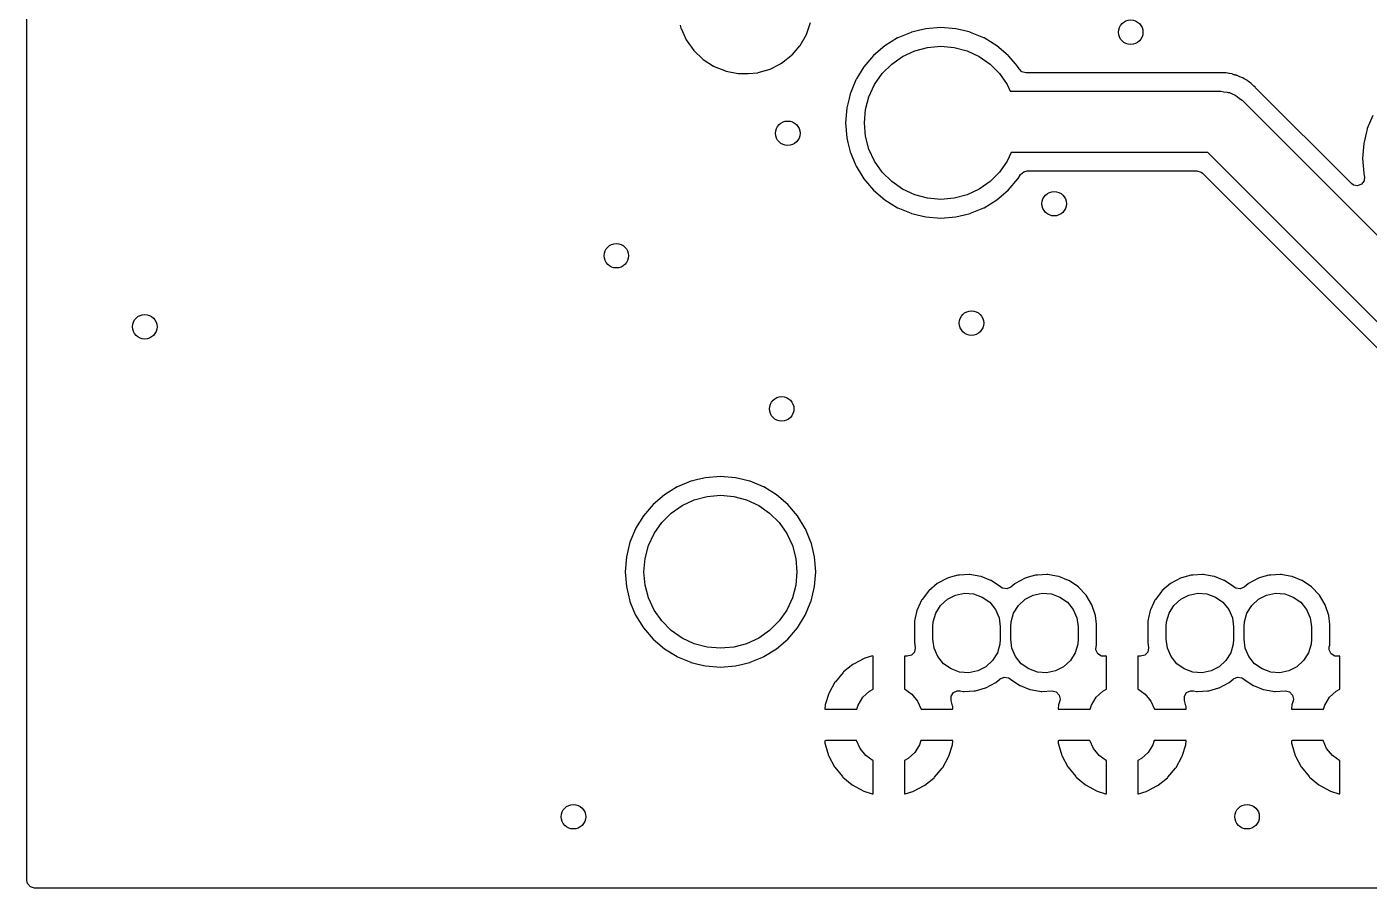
# Model space of a CAD drawing. Extents: x 3.82 to 6.18, y -5.18 to -3.22.
# Drawn here: x 3.822 to 4.685, y -5.178 to -4.625 of the extents above; entities that cross this region are included whole.
import ezdxf

# ---------------------------------------------------------------- set-up
doc = ezdxf.new("R2010")
doc.units = 0
doc.header["$MEASUREMENT"] = 0
doc.layers.add('BLACK', color=7, linetype='CONTINUOUS')

msp = doc.modelspace()

# ---------------------------------------------------------------- linework, layer by layer
at = {"layer": 'BLACK', "linetype": 'CONTINUOUS'}
for p, q in [((3.82181, -5.17323), (3.82181, -3.22677)), ((4.24184, -4.62343), (4.24231, -4.62539)), ((4.24231, -4.62539), (4.24241, -4.62561)), ((4.32304, -4.62934), (4.32455, -4.62499)), ((4.32455, -4.62499), (4.32567, -4.62175)), ((4.40945, -4.62499), (4.39987, -4.62574)), ((4.41903, -4.62574), (4.40945, -4.62499)), ((4.24241, -4.62561), (4.24241, -4.62561)), ((4.24241, -4.62561), (4.24411, -4.62934)), ((4.24411, -4.62934), (4.24573, -4.63292)), ((4.24573, -4.63292), (4.25052, -4.63966)), ((4.3189, -4.63649), (4.32304, -4.62934)), ((4.38165, -4.63166), (4.37346, -4.63668)), ((4.38183, -4.63159), (4.38165, -4.63166)), ((4.39035, -4.62806), (4.38183, -4.63159)), ((4.38183, -4.63159), (4.38183, -4.63159)), ((4.39053, -4.62799), (4.39035, -4.62806)), ((4.39035, -4.62806), (4.39035, -4.62806)), ((4.39072, -4.62794), (4.39053, -4.62799)), ((4.39499, -4.62691), (4.39072, -4.62794)), ((4.39072, -4.62794), (4.39072, -4.62794)), ((4.39987, -4.62574), (4.39499, -4.62691)), ((4.42391, -4.62691), (4.41903, -4.62574)), ((4.42818, -4.62794), (4.42391, -4.62691)), ((4.42837, -4.62799), (4.42818, -4.62794)), ((4.42818, -4.62794), (4.42818, -4.62794)), ((4.42855, -4.62806), (4.42837, -4.62799)), ((4.43707, -4.63159), (4.42855, -4.62806)), ((4.42855, -4.62806), (4.42855, -4.62806)), ((4.43725, -4.63166), (4.43707, -4.63159)), ((4.43707, -4.63159), (4.43707, -4.63159)), ((4.44544, -4.63668), (4.43725, -4.63166)), ((4.25052, -4.63966), (4.25649, -4.64538)), ((4.31329, -4.64288), (4.31348, -4.64274)), ((4.31348, -4.64274), (4.31394, -4.64221)), ((4.31394, -4.64221), (4.31874, -4.63667)), ((4.31874, -4.63667), (4.3189, -4.63649)), ((4.31874, -4.63667), (4.31874, -4.63667)), ((4.37346, -4.63668), (4.36615, -4.64292)), ((4.38484, -4.6436), (4.39262, -4.63998)), ((4.39262, -4.63998), (4.4009, -4.63776)), ((4.4009, -4.63776), (4.40945, -4.63701)), ((4.40945, -4.63701), (4.41799, -4.63776)), ((4.41799, -4.63776), (4.42628, -4.63998)), ((4.42628, -4.63998), (4.43406, -4.6436)), ((4.45275, -4.64292), (4.44544, -4.63668)), ((4.25649, -4.64538), (4.25669, -4.6455)), ((4.25669, -4.6455), (4.26324, -4.64973)), ((4.26324, -4.64973), (4.26324, -4.64973)), ((4.26324, -4.64973), (4.26343, -4.64986)), ((4.26343, -4.64986), (4.26365, -4.64995)), ((4.26365, -4.64995), (4.27088, -4.65286)), ((4.29963, -4.65163), (4.30628, -4.64821)), ((4.30628, -4.64821), (4.30677, -4.64795)), ((4.30677, -4.64795), (4.30698, -4.64785)), ((4.30677, -4.64795), (4.30677, -4.64795)), ((4.30698, -4.64785), (4.30996, -4.6455)), ((4.30996, -4.6455), (4.31329, -4.64289)), ((4.31329, -4.64289), (4.31329, -4.64288)), ((4.35991, -4.65023), (4.35655, -4.65572)), ((4.36615, -4.64292), (4.35991, -4.65023)), ((4.37175, -4.65459), (4.37782, -4.64852)), ((4.37782, -4.64852), (4.38484, -4.6436)), ((4.43406, -4.6436), (4.44108, -4.64852)), ((4.44108, -4.64852), (4.44715, -4.65459)), ((4.45287, -4.64307), (4.45275, -4.64292)), ((4.45756, -4.64856), (4.45287, -4.64307)), ((4.45899, -4.65023), (4.45756, -4.64856)), ((4.45978, -4.65152), (4.45899, -4.65023)), ((4.27088, -4.65286), (4.27088, -4.65286)), ((4.27088, -4.65286), (4.2711, -4.65295)), ((4.2711, -4.65295), (4.27133, -4.653)), ((4.27133, -4.653), (4.27133, -4.653)), ((4.27133, -4.653), (4.27904, -4.6545)), ((4.27904, -4.6545), (4.27904, -4.6545)), ((4.27904, -4.6545), (4.27922, -4.65454)), ((4.27922, -4.65454), (4.27943, -4.65455)), ((4.27943, -4.65455), (4.28553, -4.65455)), ((4.28553, -4.65455), (4.29169, -4.65396)), ((4.29169, -4.65396), (4.29192, -4.65389)), ((4.29192, -4.65389), (4.29575, -4.65277)), ((4.29192, -4.65389), (4.29192, -4.65389)), ((4.29575, -4.65277), (4.29963, -4.65163)), ((4.35482, -4.6586), (4.35129, -4.66712)), ((4.35489, -4.65842), (4.35482, -4.6586)), ((4.35482, -4.6586), (4.35482, -4.6586)), ((4.35519, -4.65793), (4.35489, -4.65842)), ((4.35655, -4.65572), (4.35519, -4.65793)), ((4.36683, -4.66161), (4.37175, -4.65459)), ((4.44715, -4.65459), (4.45207, -4.66161)), ((4.45992, -4.65175), (4.45978, -4.65152)), ((4.46146, -4.65333), (4.45992, -4.65175)), ((4.46415, -4.65411), (4.46146, -4.65333)), ((4.58564, -4.65411), (4.46415, -4.65411)), ((4.5857, -4.65411), (4.58564, -4.65411)), ((4.58575, -4.6541), (4.5857, -4.65411)), ((4.58589, -4.6541), (4.58575, -4.6541)), ((4.58972, -4.65411), (4.58589, -4.6541)), ((4.58589, -4.6541), (4.58589, -4.6541)), ((4.58973, -4.65411), (4.58972, -4.65411)), ((4.59117, -4.65411), (4.58973, -4.65411)), ((4.5912, -4.65412), (4.59117, -4.65411)), ((4.59124, -4.65412), (4.5912, -4.65412)), ((4.59254, -4.65412), (4.59124, -4.65412)), ((4.59282, -4.65412), (4.59254, -4.65412)), ((4.59254, -4.65412), (4.59254, -4.65412)), ((4.59446, -4.6545), (4.59282, -4.65412)), ((4.59496, -4.65459), (4.59446, -4.6545)), ((4.59663, -4.6548), (4.59496, -4.65459)), ((4.59689, -4.6549), (4.59663, -4.6548)), ((4.59786, -4.65525), (4.59689, -4.6549)), ((4.59689, -4.6549), (4.59689, -4.6549)), ((4.59844, -4.65542), (4.59786, -4.65525)), ((4.59869, -4.65548), (4.59844, -4.65542)), ((4.59944, -4.65565), (4.59869, -4.65548)), ((4.59971, -4.65572), (4.59944, -4.65565)), ((4.59944, -4.65565), (4.59944, -4.65565)), ((4.59996, -4.65584), (4.59971, -4.65572)), ((4.60123, -4.65645), (4.59996, -4.65584)), ((4.59996, -4.65584), (4.59996, -4.65584)), ((4.60169, -4.65665), (4.60123, -4.65645)), ((4.60327, -4.65722), (4.60169, -4.65665)), ((4.60351, -4.65737), (4.60327, -4.65722)), ((4.60437, -4.65793), (4.60351, -4.65737)), ((4.6049, -4.65823), (4.60437, -4.65793)), ((4.60607, -4.65879), (4.6049, -4.65823)), ((4.60629, -4.65897), (4.60607, -4.65879)), ((4.60739, -4.65985), (4.60629, -4.65897)), ((4.6078, -4.66014), (4.60739, -4.65985)), ((4.35117, -4.66749), (4.35041, -4.67064)), ((4.35121, -4.6673), (4.35117, -4.66749)), ((4.35117, -4.66749), (4.35117, -4.66749)), ((4.35129, -4.66712), (4.35121, -4.6673)), ((4.35129, -4.66712), (4.35129, -4.66712)), ((4.3632, -4.66939), (4.36683, -4.66161)), ((4.45207, -4.66161), (4.45409, -4.66594)), ((4.45409, -4.66594), (4.58917, -4.66594)), ((4.58917, -4.66594), (4.58941, -4.66595)), ((4.58941, -4.66595), (4.5914, -4.66626)), ((4.5914, -4.66626), (4.5934, -4.6664)), ((4.5934, -4.6664), (4.59414, -4.66668)), ((4.59414, -4.66668), (4.59493, -4.66681)), ((4.59493, -4.66681), (4.59675, -4.66766)), ((4.59675, -4.66766), (4.59863, -4.66836)), ((4.59863, -4.66836), (4.59926, -4.66884)), ((4.60898, -4.6609), (4.6078, -4.66014)), ((4.60899, -4.6609), (4.60898, -4.6609)), ((4.60922, -4.66105), (4.60899, -4.6609)), ((4.61066, -4.66253), (4.60922, -4.66105)), ((4.61168, -4.66356), (4.61066, -4.66253)), ((4.61171, -4.6636), (4.61168, -4.66356)), ((4.6734, -4.72529), (4.61171, -4.6636)), ((4.34897, -4.67664), (4.34822, -4.68622)), ((4.35041, -4.67064), (4.34897, -4.67664)), ((4.36098, -4.67767), (4.3632, -4.66939)), ((4.59926, -4.66884), (4.59998, -4.66918)), ((4.59998, -4.66918), (4.60149, -4.67051)), ((4.60149, -4.67051), (4.60309, -4.67171)), ((4.60309, -4.67171), (4.7861, -4.85472)), ((4.36024, -4.68622), (4.36098, -4.67767)), ((4.6871, -4.68144), (4.68357, -4.68995)), ((4.34822, -4.68622), (4.34897, -4.6958)), ((4.36098, -4.69477), (4.36024, -4.68622)), ((4.68306, -4.69195), (4.68125, -4.69948)), ((4.68345, -4.69032), (4.68306, -4.69195)), ((4.6835, -4.69013), (4.68345, -4.69032)), ((4.68345, -4.69032), (4.68345, -4.69032)), ((4.68357, -4.68995), (4.6835, -4.69013)), ((4.68357, -4.68995), (4.68357, -4.68995)), ((4.34897, -4.6958), (4.34971, -4.69889)), ((4.34971, -4.69889), (4.35113, -4.70479)), ((4.3632, -4.70305), (4.36098, -4.69477)), ((4.36683, -4.71083), (4.3632, -4.70305)), ((4.68125, -4.69948), (4.6805, -4.70906)), ((4.35113, -4.70479), (4.35121, -4.70514)), ((4.35121, -4.70514), (4.35129, -4.70532)), ((4.35129, -4.70532), (4.35129, -4.70532)), ((4.35129, -4.70532), (4.35459, -4.7133)), ((4.37175, -4.71785), (4.36683, -4.71083)), ((4.45207, -4.71083), (4.44715, -4.71785)), ((4.45464, -4.70531), (4.45207, -4.71083)), ((4.58102, -4.70531), (4.45464, -4.70531)), ((4.76403, -4.88832), (4.58102, -4.70531)), ((4.6805, -4.70906), (4.68125, -4.71863)), ((4.35459, -4.7133), (4.35489, -4.71402)), ((4.35489, -4.71402), (4.35991, -4.72221)), ((4.37782, -4.72392), (4.37175, -4.71785)), ((4.44715, -4.71785), (4.44108, -4.72392)), ((4.45909, -4.72205), (4.46064, -4.71951)), ((4.46064, -4.71951), (4.46271, -4.71764)), ((4.46271, -4.71764), (4.46487, -4.71715)), ((4.46487, -4.71715), (4.57406, -4.71715)), ((4.57406, -4.71715), (4.57675, -4.71793)), ((4.57675, -4.71793), (4.57757, -4.7186)), ((4.57757, -4.7186), (4.7554, -4.89643)), ((4.68125, -4.71863), (4.68163, -4.72021)), ((4.68163, -4.72021), (4.68173, -4.72062)), ((4.35991, -4.72221), (4.36615, -4.72952)), ((4.38484, -4.72884), (4.37782, -4.72392)), ((4.39262, -4.73247), (4.38484, -4.72884)), ((4.43406, -4.72884), (4.42628, -4.73247)), ((4.44108, -4.72392), (4.43406, -4.72884)), ((4.45275, -4.72952), (4.45899, -4.72221)), ((4.45899, -4.72221), (4.45909, -4.72205)), ((4.45909, -4.72205), (4.45909, -4.72205)), ((4.67462, -4.72618), (4.6734, -4.72529)), ((4.67737, -4.72672), (4.67462, -4.72618)), ((4.67996, -4.72569), (4.67737, -4.72672)), ((4.68159, -4.72341), (4.67996, -4.72569)), ((4.68173, -4.72062), (4.68159, -4.72341)), ((4.36615, -4.72952), (4.37346, -4.73576)), ((4.37346, -4.73576), (4.38165, -4.74078)), ((4.4009, -4.73469), (4.39262, -4.73247)), ((4.40945, -4.73543), (4.4009, -4.73469)), ((4.41799, -4.73469), (4.40945, -4.73543)), ((4.42628, -4.73247), (4.41799, -4.73469)), ((4.43725, -4.74078), (4.44544, -4.73576)), ((4.44544, -4.73576), (4.45275, -4.72952)), ((4.38165, -4.74078), (4.38183, -4.74085)), ((4.38183, -4.74085), (4.38183, -4.74085)), ((4.38183, -4.74085), (4.39035, -4.74438)), ((4.39035, -4.74438), (4.39035, -4.74438)), ((4.39035, -4.74438), (4.39053, -4.74446)), ((4.39053, -4.74446), (4.39072, -4.7445)), ((4.39072, -4.7445), (4.39072, -4.7445)), ((4.39072, -4.7445), (4.39429, -4.74536)), ((4.39429, -4.74536), (4.39987, -4.7467)), ((4.41903, -4.7467), (4.42461, -4.74536)), ((4.42461, -4.74536), (4.42818, -4.7445)), ((4.42818, -4.7445), (4.42837, -4.74446)), ((4.42818, -4.7445), (4.42818, -4.7445)), ((4.42837, -4.74446), (4.42855, -4.74438)), ((4.42855, -4.74438), (4.43707, -4.74085)), ((4.42855, -4.74438), (4.42855, -4.74438)), ((4.43707, -4.74085), (4.43725, -4.74078)), ((4.43707, -4.74085), (4.43707, -4.74085)), ((4.39987, -4.7467), (4.40945, -4.74745)), ((4.40945, -4.74745), (4.41903, -4.7467)), ((4.24861, -4.91664), (4.2401, -4.92017)), ((4.24862, -4.91664), (4.24861, -4.91664)), ((4.24879, -4.91657), (4.24862, -4.91664)), ((4.24898, -4.91652), (4.24879, -4.91657)), ((4.25326, -4.9155), (4.24898, -4.91652)), ((4.24898, -4.91652), (4.24898, -4.91652)), ((4.25814, -4.91432), (4.25326, -4.9155)), ((4.26772, -4.91357), (4.25814, -4.91432)), ((4.2773, -4.91432), (4.26772, -4.91357)), ((4.28218, -4.9155), (4.2773, -4.91432)), ((4.28645, -4.91652), (4.28218, -4.9155)), ((4.28664, -4.91657), (4.28645, -4.91652)), ((4.28645, -4.91652), (4.28645, -4.91652)), ((4.28682, -4.91664), (4.28664, -4.91657)), ((4.29534, -4.92017), (4.28682, -4.91664)), ((4.28682, -4.91664), (4.28682, -4.91664)), ((4.23173, -4.92527), (4.22442, -4.93151)), ((4.23992, -4.92024), (4.23173, -4.92527)), ((4.2401, -4.92017), (4.23992, -4.92024)), ((4.2401, -4.92017), (4.2401, -4.92017)), ((4.25088, -4.92856), (4.25917, -4.92634)), ((4.25917, -4.92634), (4.26772, -4.92559)), ((4.26772, -4.92559), (4.27626, -4.92634)), ((4.27626, -4.92634), (4.28455, -4.92856)), ((4.29552, -4.92024), (4.29534, -4.92017)), ((4.29534, -4.92017), (4.29534, -4.92017)), ((4.30371, -4.92527), (4.29552, -4.92024)), ((4.31101, -4.93151), (4.30371, -4.92527)), ((4.22442, -4.93151), (4.21818, -4.93881)), ((4.23608, -4.9371), (4.24311, -4.93218)), ((4.24311, -4.93218), (4.25088, -4.92856)), ((4.28455, -4.92856), (4.29232, -4.93218)), ((4.29232, -4.93218), (4.29935, -4.9371)), ((4.31725, -4.93881), (4.31101, -4.93151)), ((4.21818, -4.93881), (4.21316, -4.947)), ((4.2251, -4.9502), (4.23002, -4.94317)), ((4.23002, -4.94317), (4.23608, -4.9371)), ((4.29935, -4.9371), (4.30542, -4.94317)), ((4.30542, -4.94317), (4.31034, -4.9502)), ((4.32227, -4.947), (4.31725, -4.93881)), ((4.21308, -4.94718), (4.20956, -4.9557)), ((4.21316, -4.947), (4.21308, -4.94718)), ((4.21308, -4.94718), (4.21308, -4.94718)), ((4.22147, -4.95797), (4.2251, -4.9502)), ((4.31034, -4.9502), (4.31396, -4.95797)), ((4.32235, -4.94718), (4.32227, -4.947)), ((4.32588, -4.9557), (4.32235, -4.94718)), ((4.32235, -4.94718), (4.32235, -4.94718)), ((4.20948, -4.95588), (4.20724, -4.96522)), ((4.20956, -4.9557), (4.20948, -4.95588)), ((4.20956, -4.9557), (4.20956, -4.9557)), ((4.21925, -4.96626), (4.22147, -4.95797)), ((4.31396, -4.95797), (4.31618, -4.96626)), ((4.32595, -4.95588), (4.32588, -4.9557)), ((4.32588, -4.9557), (4.32588, -4.9557)), ((4.32819, -4.96522), (4.32595, -4.95588)), ((4.20724, -4.96522), (4.20648, -4.9748)), ((4.2185, -4.9748), (4.21925, -4.96626)), ((4.31618, -4.96626), (4.31693, -4.9748)), ((4.32895, -4.9748), (4.32819, -4.96522)), ((4.20648, -4.9748), (4.20724, -4.98438)), ((4.21925, -4.98335), (4.2185, -4.9748)), ((4.31693, -4.9748), (4.31618, -4.98335)), ((4.32819, -4.98438), (4.32895, -4.9748)), ((4.41359, -4.97892), (4.40715, -4.98231)), ((4.41566, -4.97835), (4.41359, -4.97892)), ((4.42034, -4.97706), (4.41566, -4.97835)), ((4.4206, -4.97699), (4.42034, -4.97706)), ((4.42034, -4.97706), (4.42034, -4.97706)), ((4.42149, -4.97694), (4.4206, -4.97699)), ((4.4276, -4.97662), (4.42149, -4.97694)), ((4.42786, -4.97661), (4.4276, -4.97662)), ((4.4276, -4.97662), (4.4276, -4.97662)), ((4.42813, -4.97665), (4.42786, -4.97661)), ((4.43143, -4.9772), (4.42813, -4.97665)), ((4.42813, -4.97665), (4.42813, -4.97665)), ((4.43504, -4.9778), (4.43143, -4.9772)), ((4.43529, -4.9779), (4.43504, -4.9778)), ((4.44155, -4.9804), (4.43529, -4.9779)), ((4.43529, -4.9779), (4.43529, -4.9779)), ((4.46359, -4.97892), (4.45715, -4.98231)), ((4.46566, -4.97835), (4.46359, -4.97892)), ((4.47034, -4.97706), (4.46566, -4.97835)), ((4.4706, -4.97699), (4.47034, -4.97706)), ((4.47034, -4.97706), (4.47034, -4.97706)), ((4.47149, -4.97694), (4.4706, -4.97699)), ((4.4776, -4.97662), (4.47149, -4.97694)), ((4.47786, -4.97661), (4.4776, -4.97662)), ((4.4776, -4.97662), (4.4776, -4.97662)), ((4.47813, -4.97665), (4.47786, -4.97661)), ((4.48143, -4.9772), (4.47813, -4.97665)), ((4.47813, -4.97665), (4.47813, -4.97665)), ((4.48504, -4.9778), (4.48143, -4.9772)), ((4.48529, -4.9779), (4.48504, -4.9778)), ((4.49155, -4.9804), (4.48529, -4.9779)), ((4.48529, -4.9779), (4.48529, -4.9779)), ((4.56359, -4.97892), (4.55715, -4.98231)), ((4.56566, -4.97835), (4.56359, -4.97892)), ((4.57034, -4.97706), (4.56566, -4.97835)), ((4.5706, -4.97699), (4.57034, -4.97706)), ((4.57034, -4.97706), (4.57034, -4.97706)), ((4.57149, -4.97694), (4.5706, -4.97699)), ((4.5776, -4.97662), (4.57149, -4.97694)), ((4.57786, -4.97661), (4.5776, -4.97662)), ((4.5776, -4.97662), (4.5776, -4.97662)), ((4.57813, -4.97665), (4.57786, -4.97661)), ((4.58143, -4.9772), (4.57813, -4.97665)), ((4.57813, -4.97665), (4.57813, -4.97665)), ((4.58504, -4.9778), (4.58143, -4.9772)), ((4.58529, -4.9779), (4.58504, -4.9778)), ((4.59155, -4.9804), (4.58529, -4.9779)), ((4.58529, -4.9779), (4.58529, -4.9779)), ((4.61359, -4.97892), (4.60715, -4.98231)), ((4.61566, -4.97835), (4.61359, -4.97892)), ((4.62034, -4.97706), (4.61566, -4.97835)), ((4.6206, -4.97699), (4.62034, -4.97706)), ((4.62034, -4.97706), (4.62034, -4.97706)), ((4.62149, -4.97694), (4.6206, -4.97699)), ((4.6276, -4.97662), (4.62149, -4.97694)), ((4.62786, -4.97661), (4.6276, -4.97662)), ((4.6276, -4.97662), (4.6276, -4.97662)), ((4.62813, -4.97665), (4.62786, -4.97661)), ((4.63143, -4.9772), (4.62813, -4.97665)), ((4.62813, -4.97665), (4.62813, -4.97665)), ((4.63504, -4.9778), (4.63143, -4.9772)), ((4.63529, -4.9779), (4.63504, -4.9778)), ((4.64155, -4.9804), (4.63529, -4.9779)), ((4.63529, -4.9779), (4.63529, -4.9779)), ((4.20724, -4.98438), (4.20948, -4.99372)), ((4.22147, -4.99163), (4.21925, -4.98335)), ((4.31618, -4.98335), (4.31396, -4.99163)), ((4.32595, -4.99372), (4.32819, -4.98438)), ((4.40143, -4.98722), (4.39734, -4.99257)), ((4.40159, -4.98701), (4.40143, -4.98722)), ((4.40143, -4.98722), (4.40143, -4.98722)), ((4.40715, -4.98231), (4.40159, -4.98701)), ((4.4418, -4.9805), (4.44155, -4.9804)), ((4.44155, -4.9804), (4.44155, -4.9804)), ((4.44781, -4.98459), (4.4418, -4.9805)), ((4.44795, -4.98473), (4.44781, -4.98459)), ((4.449, -4.98541), (4.44795, -4.98473)), ((4.45176, -4.98584), (4.449, -4.98541)), ((4.45432, -4.98471), (4.45176, -4.98584)), ((4.45694, -4.98249), (4.45432, -4.98471)), ((4.45715, -4.98231), (4.45694, -4.98249)), ((4.4918, -4.9805), (4.49155, -4.9804)), ((4.49155, -4.9804), (4.49155, -4.9804)), ((4.49781, -4.98459), (4.4918, -4.9805)), ((4.498, -4.98478), (4.49781, -4.98459)), ((4.50259, -4.98964), (4.498, -4.98478)), ((4.498, -4.98478), (4.498, -4.98478)), ((4.55143, -4.98722), (4.54734, -4.99257)), ((4.55159, -4.98701), (4.55143, -4.98722)), ((4.55143, -4.98722), (4.55143, -4.98722)), ((4.55715, -4.98231), (4.55159, -4.98701)), ((4.5918, -4.9805), (4.59155, -4.9804)), ((4.59155, -4.9804), (4.59155, -4.9804)), ((4.59781, -4.98459), (4.5918, -4.9805)), ((4.59795, -4.98473), (4.59781, -4.98459)), ((4.599, -4.98541), (4.59795, -4.98473)), ((4.60176, -4.98584), (4.599, -4.98541)), ((4.60432, -4.98471), (4.60176, -4.98584)), ((4.60694, -4.98249), (4.60432, -4.98471)), ((4.60715, -4.98231), (4.60694, -4.98249)), ((4.6418, -4.9805), (4.64155, -4.9804)), ((4.64155, -4.9804), (4.64155, -4.9804)), ((4.64781, -4.98459), (4.6418, -4.9805)), ((4.648, -4.98478), (4.64781, -4.98459)), ((4.65259, -4.98964), (4.648, -4.98478)), ((4.648, -4.98478), (4.648, -4.98478)), ((4.20948, -4.99372), (4.20956, -4.9939)), ((4.20956, -4.9939), (4.20956, -4.9939)), ((4.20956, -4.9939), (4.21193, -4.99964)), ((4.2251, -4.99941), (4.22147, -4.99163)), ((4.31396, -4.99163), (4.31034, -4.99941)), ((4.3235, -4.99964), (4.32588, -4.9939)), ((4.32588, -4.9939), (4.32595, -4.99372)), ((4.32588, -4.9939), (4.32588, -4.9939)), ((4.39611, -4.99507), (4.3941, -4.99938)), ((4.39706, -4.99303), (4.39611, -4.99507)), ((4.39717, -4.99279), (4.39706, -4.99303)), ((4.39706, -4.99303), (4.39706, -4.99303)), ((4.39734, -4.99257), (4.39717, -4.99279)), ((4.39734, -4.99257), (4.39734, -4.99257)), ((4.4062, -5.00143), (4.4093, -4.99643)), ((4.4093, -4.99643), (4.41363, -4.99246)), ((4.41363, -4.99246), (4.41886, -4.98979)), ((4.41886, -4.98979), (4.42462, -4.98863)), ((4.42462, -4.98863), (4.43049, -4.98906)), ((4.43049, -4.98906), (4.43602, -4.99105)), ((4.43602, -4.99105), (4.44081, -4.99445)), ((4.44081, -4.99445), (4.44451, -4.99902)), ((4.4562, -5.00143), (4.4593, -4.99643)), ((4.4593, -4.99643), (4.46363, -4.99246)), ((4.46363, -4.99246), (4.46886, -4.98979)), ((4.46886, -4.98979), (4.47462, -4.98863)), ((4.47462, -4.98863), (4.48049, -4.98906)), ((4.48049, -4.98906), (4.48602, -4.99105)), ((4.48602, -4.99105), (4.49081, -4.99445)), ((4.49081, -4.99445), (4.49451, -4.99902)), ((4.50281, -4.98987), (4.50259, -4.98964)), ((4.50656, -4.99611), (4.50281, -4.98987)), ((4.50888, -5.003), (4.50656, -4.99611)), ((4.54611, -4.99507), (4.5441, -4.99938)), ((4.54706, -4.99303), (4.54611, -4.99507)), ((4.54717, -4.99279), (4.54706, -4.99303)), ((4.54706, -4.99303), (4.54706, -4.99303)), ((4.54734, -4.99257), (4.54717, -4.99279)), ((4.54734, -4.99257), (4.54734, -4.99257)), ((4.5562, -5.00143), (4.5593, -4.99643)), ((4.5593, -4.99643), (4.56363, -4.99246)), ((4.56363, -4.99246), (4.56886, -4.98979)), ((4.56886, -4.98979), (4.57462, -4.98863)), ((4.57462, -4.98863), (4.58049, -4.98906)), ((4.58049, -4.98906), (4.58602, -4.99105)), ((4.58602, -4.99105), (4.59081, -4.99445)), ((4.59081, -4.99445), (4.59451, -4.99902)), ((4.6062, -5.00143), (4.6093, -4.99643)), ((4.6093, -4.99643), (4.61363, -4.99246)), ((4.61363, -4.99246), (4.61886, -4.98979)), ((4.61886, -4.98979), (4.62462, -4.98863)), ((4.62462, -4.98863), (4.63049, -4.98906)), ((4.63049, -4.98906), (4.63602, -4.99105)), ((4.63602, -4.99105), (4.64081, -4.99445)), ((4.64081, -4.99445), (4.64451, -4.99902)), ((4.65281, -4.98987), (4.65259, -4.98964)), ((4.65656, -4.99611), (4.65281, -4.98987)), ((4.65888, -5.003), (4.65656, -4.99611)), ((4.21193, -4.99964), (4.21316, -5.0026)), ((4.21316, -5.0026), (4.21818, -5.01079)), ((4.23002, -5.00644), (4.2251, -4.99941)), ((4.31034, -4.99941), (4.30542, -5.00644)), ((4.31725, -5.01079), (4.32227, -5.0026)), ((4.32227, -5.0026), (4.3235, -4.99964)), ((4.39298, -5.00441), (4.39251, -5.00648)), ((4.39404, -4.99964), (4.39298, -5.00441)), ((4.3941, -4.99938), (4.39404, -4.99964)), ((4.39404, -4.99964), (4.39404, -4.99964)), ((4.40456, -5.00707), (4.4062, -5.00143)), ((4.44451, -4.99902), (4.44684, -5.00441)), ((4.44684, -5.00441), (4.44764, -5.01024)), ((4.45456, -5.00707), (4.4562, -5.00143)), ((4.49451, -4.99902), (4.49684, -5.00441)), ((4.49684, -5.00441), (4.49764, -5.01024)), ((4.50947, -5.00842), (4.50888, -5.003)), ((4.54298, -5.00441), (4.54251, -5.00648)), ((4.54404, -4.99964), (4.54298, -5.00441)), ((4.5441, -4.99938), (4.54404, -4.99964)), ((4.54404, -4.99964), (4.54404, -4.99964)), ((4.55456, -5.00707), (4.5562, -5.00143)), ((4.59451, -4.99902), (4.59684, -5.00441)), ((4.59684, -5.00441), (4.59764, -5.01024)), ((4.60456, -5.00707), (4.6062, -5.00143)), ((4.64451, -4.99902), (4.64684, -5.00441)), ((4.64684, -5.00441), (4.64764, -5.01024)), ((4.65947, -5.00842), (4.65888, -5.003)), ((4.21818, -5.01079), (4.22442, -5.0181)), ((4.23608, -5.0125), (4.23002, -5.00644)), ((4.24311, -5.01742), (4.23608, -5.0125)), ((4.29935, -5.0125), (4.29232, -5.01742)), ((4.30542, -5.00644), (4.29935, -5.0125)), ((4.31101, -5.0181), (4.31725, -5.01079)), ((4.39251, -5.00648), (4.3925, -5.00671)), ((4.3925, -5.00671), (4.3925, -5.01993)), ((4.40433, -5.01024), (4.40456, -5.00707)), ((4.40433, -5.01811), (4.40433, -5.01024)), ((4.44764, -5.01024), (4.44764, -5.01811)), ((4.45433, -5.01024), (4.45456, -5.00707)), ((4.45433, -5.01811), (4.45433, -5.01024)), ((4.49764, -5.01024), (4.49764, -5.01811)), ((4.50947, -5.02164), (4.50947, -5.00842)), ((4.54251, -5.00648), (4.5425, -5.00671)), ((4.5425, -5.00671), (4.5425, -5.01993)), ((4.55433, -5.01024), (4.55456, -5.00707)), ((4.55433, -5.01811), (4.55433, -5.01024)), ((4.59764, -5.01024), (4.59764, -5.01811)), ((4.60433, -5.01024), (4.60456, -5.00707)), ((4.60433, -5.01811), (4.60433, -5.01024)), ((4.64764, -5.01024), (4.64764, -5.01811)), ((4.65947, -5.02164), (4.65947, -5.00842)), ((4.22442, -5.0181), (4.23173, -5.02434)), ((4.25088, -5.02105), (4.24311, -5.01742)), ((4.25917, -5.02327), (4.25088, -5.02105)), ((4.28455, -5.02105), (4.27626, -5.02327)), ((4.29232, -5.01742), (4.28455, -5.02105)), ((4.30371, -5.02434), (4.31101, -5.0181)), ((4.3925, -5.01993), (4.39251, -5.02006)), ((4.39251, -5.02006), (4.39251, -5.02006)), ((4.39251, -5.02006), (4.39291, -5.02367)), ((4.40513, -5.02393), (4.40433, -5.01811)), ((4.44741, -5.02127), (4.44577, -5.02692)), ((4.44764, -5.01811), (4.44741, -5.02127)), ((4.45513, -5.02393), (4.45433, -5.01811)), ((4.49741, -5.02127), (4.49577, -5.02692)), ((4.49764, -5.01811), (4.49741, -5.02127)), ((4.50917, -5.02314), (4.50941, -5.02206)), ((4.50941, -5.02206), (4.50946, -5.02186)), ((4.50941, -5.02206), (4.50941, -5.02206)), ((4.50946, -5.02186), (4.50947, -5.02164)), ((4.5425, -5.01993), (4.54251, -5.02006)), ((4.54251, -5.02006), (4.54251, -5.02006)), ((4.54251, -5.02006), (4.54291, -5.02367)), ((4.55513, -5.02393), (4.55433, -5.01811)), ((4.59741, -5.02127), (4.59577, -5.02692)), ((4.59764, -5.01811), (4.59741, -5.02127)), ((4.60513, -5.02393), (4.60433, -5.01811)), ((4.64741, -5.02127), (4.64577, -5.02692)), ((4.64764, -5.01811), (4.64741, -5.02127)), ((4.65917, -5.02314), (4.65941, -5.02206)), ((4.65941, -5.02206), (4.65946, -5.02186)), ((4.65941, -5.02206), (4.65941, -5.02206)), ((4.65946, -5.02186), (4.65947, -5.02164)), ((4.23173, -5.02434), (4.23992, -5.02936)), ((4.23992, -5.02936), (4.2401, -5.02944)), ((4.2401, -5.02944), (4.2401, -5.02944)), ((4.2401, -5.02944), (4.24861, -5.03296)), ((4.26772, -5.02402), (4.25917, -5.02327)), ((4.27626, -5.02327), (4.26772, -5.02402)), ((4.28682, -5.03296), (4.29534, -5.02944)), ((4.29534, -5.02944), (4.29552, -5.02936)), ((4.29534, -5.02944), (4.29534, -5.02944)), ((4.29552, -5.02936), (4.30371, -5.02434)), ((4.36009, -5.0306), (4.35328, -5.03416)), ((4.36054, -5.03042), (4.36009, -5.0306)), ((4.36552, -5.02895), (4.36054, -5.03042)), ((4.36583, -5.02899), (4.36552, -5.02895)), ((4.36598, -5.02953), (4.36583, -5.02899)), ((4.36598, -5.05031), (4.36598, -5.02953)), ((4.38611, -5.02898), (4.38598, -5.02925)), ((4.38598, -5.02925), (4.38598, -5.05009)), ((4.38681, -5.02899), (4.38611, -5.02898)), ((4.3878, -5.02916), (4.38681, -5.02899)), ((4.39051, -5.02847), (4.3878, -5.02916)), ((4.39241, -5.02642), (4.39051, -5.02847)), ((4.39291, -5.02367), (4.39241, -5.02642)), ((4.40746, -5.02933), (4.40513, -5.02393)), ((4.41116, -5.0339), (4.40746, -5.02933)), ((4.44577, -5.02692), (4.44267, -5.03191)), ((4.45746, -5.02933), (4.45513, -5.02393)), ((4.46116, -5.0339), (4.45746, -5.02933)), ((4.49577, -5.02692), (4.49267, -5.03191)), ((4.5091, -5.02493), (4.50917, -5.02314)), ((4.51027, -5.02747), (4.5091, -5.02493)), ((4.51262, -5.02898), (4.51027, -5.02747)), ((4.51541, -5.02898), (4.51262, -5.02898)), ((4.51552, -5.02895), (4.51541, -5.02898)), ((4.51583, -5.02899), (4.51552, -5.02895)), ((4.51598, -5.02953), (4.51583, -5.02899)), ((4.51598, -5.05031), (4.51598, -5.02953)), ((4.53611, -5.02898), (4.53598, -5.02925)), ((4.53598, -5.02925), (4.53598, -5.05009)), ((4.53681, -5.02899), (4.53611, -5.02898)), ((4.5378, -5.02916), (4.53681, -5.02899)), ((4.54051, -5.02847), (4.5378, -5.02916)), ((4.54241, -5.02642), (4.54051, -5.02847)), ((4.54291, -5.02367), (4.54241, -5.02642)), ((4.55746, -5.02933), (4.55513, -5.02393)), ((4.56116, -5.0339), (4.55746, -5.02933)), ((4.59577, -5.02692), (4.59267, -5.03191)), ((4.60746, -5.02933), (4.60513, -5.02393)), ((4.61116, -5.0339), (4.60746, -5.02933)), ((4.64577, -5.02692), (4.64267, -5.03191)), ((4.6591, -5.02493), (4.65917, -5.02314)), ((4.66027, -5.02747), (4.6591, -5.02493)), ((4.66262, -5.02898), (4.66027, -5.02747)), ((4.66541, -5.02898), (4.66262, -5.02898)), ((4.66552, -5.02895), (4.66541, -5.02898)), ((4.66583, -5.02899), (4.66552, -5.02895)), ((4.66598, -5.02953), (4.66583, -5.02899)), ((4.66598, -5.05031), (4.66598, -5.02953)), ((4.24861, -5.03296), (4.24862, -5.03296)), ((4.24862, -5.03296), (4.24879, -5.03304)), ((4.24879, -5.03304), (4.24898, -5.03308)), ((4.24898, -5.03308), (4.24898, -5.03308)), ((4.24898, -5.03308), (4.25326, -5.03411)), ((4.25326, -5.03411), (4.25814, -5.03528)), ((4.25814, -5.03528), (4.26772, -5.03604)), ((4.26772, -5.03604), (4.2773, -5.03528)), ((4.2773, -5.03528), (4.28218, -5.03411)), ((4.28218, -5.03411), (4.28645, -5.03308)), ((4.28645, -5.03308), (4.28664, -5.03304)), ((4.28645, -5.03308), (4.28645, -5.03308)), ((4.28664, -5.03304), (4.28682, -5.03296)), ((4.28682, -5.03296), (4.28682, -5.03296)), ((4.34654, -5.03957), (4.3416, -5.04546)), ((4.34689, -5.03923), (4.34654, -5.03957)), ((4.35288, -5.03442), (4.34689, -5.03923)), ((4.35328, -5.03416), (4.35288, -5.03442)), ((4.41595, -5.0373), (4.41116, -5.0339)), ((4.42148, -5.03929), (4.41595, -5.0373)), ((4.42734, -5.03972), (4.42148, -5.03929)), ((4.43311, -5.03856), (4.42734, -5.03972)), ((4.43834, -5.03589), (4.43311, -5.03856)), ((4.44267, -5.03191), (4.43834, -5.03589)), ((4.46595, -5.0373), (4.46116, -5.0339)), ((4.47148, -5.03929), (4.46595, -5.0373)), ((4.47734, -5.03972), (4.47148, -5.03929)), ((4.48311, -5.03856), (4.47734, -5.03972)), ((4.48834, -5.03589), (4.48311, -5.03856)), ((4.49267, -5.03191), (4.48834, -5.03589)), ((4.56595, -5.0373), (4.56116, -5.0339)), ((4.57148, -5.03929), (4.56595, -5.0373)), ((4.57734, -5.03972), (4.57148, -5.03929)), ((4.58311, -5.03856), (4.57734, -5.03972)), ((4.58834, -5.03589), (4.58311, -5.03856)), ((4.59267, -5.03191), (4.58834, -5.03589)), ((4.61595, -5.0373), (4.61116, -5.0339)), ((4.62148, -5.03929), (4.61595, -5.0373)), ((4.62734, -5.03972), (4.62148, -5.03929)), ((4.63311, -5.03856), (4.62734, -5.03972)), ((4.63834, -5.03589), (4.63311, -5.03856)), ((4.64267, -5.03191), (4.63834, -5.03589)), ((4.34133, -5.04586), (4.33763, -5.05259)), ((4.3416, -5.04546), (4.34133, -5.04586)), ((4.43838, -5.04943), (4.44482, -5.04603)), ((4.44482, -5.04603), (4.44733, -5.04391)), ((4.44733, -5.04391), (4.44765, -5.04364)), ((4.44765, -5.04364), (4.45021, -5.04251)), ((4.45021, -5.04251), (4.45297, -5.04294)), ((4.45297, -5.04294), (4.45402, -5.04362)), ((4.45402, -5.04362), (4.45415, -5.04376)), ((4.45415, -5.04376), (4.46017, -5.04785)), ((4.46017, -5.04785), (4.46042, -5.04795)), ((4.46042, -5.04795), (4.46042, -5.04795)), ((4.46042, -5.04795), (4.46668, -5.05045)), ((4.58838, -5.04943), (4.59482, -5.04603)), ((4.59482, -5.04603), (4.59733, -5.04391)), ((4.59733, -5.04391), (4.59765, -5.04364)), ((4.59765, -5.04364), (4.60021, -5.04251)), ((4.60021, -5.04251), (4.60297, -5.04294)), ((4.60297, -5.04294), (4.60402, -5.04362)), ((4.60402, -5.04362), (4.60415, -5.04376)), ((4.60415, -5.04376), (4.61017, -5.04785)), ((4.61017, -5.04785), (4.61042, -5.04795)), ((4.61042, -5.04795), (4.61042, -5.04795)), ((4.61042, -5.04795), (4.61668, -5.05045)), ((4.33744, -5.05303), (4.33512, -5.06036)), ((4.33763, -5.05259), (4.33744, -5.05303)), ((4.3562, -5.06048), (4.3593, -5.05549)), ((4.3593, -5.05549), (4.36363, -5.05151)), ((4.36363, -5.05151), (4.36598, -5.05031)), ((4.38598, -5.05009), (4.38602, -5.0501)), ((4.38602, -5.0501), (4.39081, -5.05351)), ((4.39081, -5.05351), (4.39451, -5.05807)), ((4.41596, -5.05485), (4.41745, -5.05248)), ((4.41598, -5.05764), (4.41596, -5.05485)), ((4.41745, -5.05248), (4.41999, -5.0513)), ((4.41999, -5.0513), (4.42154, -5.05131)), ((4.42154, -5.05131), (4.42189, -5.05137)), ((4.42189, -5.05137), (4.42384, -5.0517)), ((4.42384, -5.0517), (4.42384, -5.0517)), ((4.42384, -5.0517), (4.4241, -5.05174)), ((4.4241, -5.05174), (4.42437, -5.05173)), ((4.42437, -5.05173), (4.43093, -5.05138)), ((4.42437, -5.05173), (4.42437, -5.05173)), ((4.43093, -5.05138), (4.43137, -5.05136)), ((4.43137, -5.05136), (4.43163, -5.05129)), ((4.43163, -5.05129), (4.43812, -5.0495)), ((4.43163, -5.05129), (4.43163, -5.05129)), ((4.43812, -5.0495), (4.43838, -5.04943)), ((4.46668, -5.05045), (4.46668, -5.05045)), ((4.46668, -5.05045), (4.46693, -5.05055)), ((4.46693, -5.05055), (4.47054, -5.05115)), ((4.47054, -5.05115), (4.47384, -5.0517)), ((4.47384, -5.0517), (4.47384, -5.0517)), ((4.47384, -5.0517), (4.4741, -5.05174)), ((4.4741, -5.05174), (4.47437, -5.05173)), ((4.47437, -5.05173), (4.48093, -5.05138)), ((4.47437, -5.05173), (4.47437, -5.05173)), ((4.48093, -5.05138), (4.48365, -5.05203)), ((4.48365, -5.05203), (4.48559, -5.05404)), ((4.48559, -5.05404), (4.48613, -5.05678)), ((4.48613, -5.05678), (4.48592, -5.05784)), ((4.5062, -5.06048), (4.5093, -5.05549)), ((4.5093, -5.05549), (4.51363, -5.05151)), ((4.51363, -5.05151), (4.51598, -5.05031)), ((4.53598, -5.05009), (4.53602, -5.0501)), ((4.53602, -5.0501), (4.54081, -5.05351)), ((4.54081, -5.05351), (4.54451, -5.05807)), ((4.56596, -5.05485), (4.56745, -5.05248)), ((4.56598, -5.05764), (4.56596, -5.05485)), ((4.56745, -5.05248), (4.56999, -5.0513)), ((4.56999, -5.0513), (4.57154, -5.05131)), ((4.57154, -5.05131), (4.57189, -5.05137)), ((4.57189, -5.05137), (4.57384, -5.0517)), ((4.57384, -5.0517), (4.57384, -5.0517)), ((4.57384, -5.0517), (4.5741, -5.05174)), ((4.5741, -5.05174), (4.57437, -5.05173)), ((4.57437, -5.05173), (4.58093, -5.05138)), ((4.57437, -5.05173), (4.57437, -5.05173)), ((4.58093, -5.05138), (4.58137, -5.05136)), ((4.58137, -5.05136), (4.58163, -5.05129)), ((4.58163, -5.05129), (4.58812, -5.0495)), ((4.58163, -5.05129), (4.58163, -5.05129)), ((4.58812, -5.0495), (4.58838, -5.04943)), ((4.61668, -5.05045), (4.61668, -5.05045)), ((4.61668, -5.05045), (4.61693, -5.05055)), ((4.61693, -5.05055), (4.62054, -5.05115)), ((4.62054, -5.05115), (4.62384, -5.0517)), ((4.62384, -5.0517), (4.62384, -5.0517)), ((4.62384, -5.0517), (4.6241, -5.05174)), ((4.6241, -5.05174), (4.62437, -5.05173)), ((4.62437, -5.05173), (4.63093, -5.05138)), ((4.62437, -5.05173), (4.62437, -5.05173)), ((4.63093, -5.05138), (4.63365, -5.05203)), ((4.63365, -5.05203), (4.63559, -5.05404)), ((4.63559, -5.05404), (4.63613, -5.05678)), ((4.63613, -5.05678), (4.63592, -5.05784)), ((4.6562, -5.06048), (4.6593, -5.05549)), ((4.6593, -5.05549), (4.66363, -5.05151)), ((4.66363, -5.05151), (4.66598, -5.05031)), ((4.33502, -5.06083), (4.33483, -5.06252)), ((4.33483, -5.06252), (4.33493, -5.06309)), ((4.33493, -5.06309), (4.33542, -5.06323)), ((4.33512, -5.06036), (4.33502, -5.06083)), ((4.33542, -5.06323), (4.35541, -5.06323)), ((4.35541, -5.06323), (4.3562, -5.06048)), ((4.39451, -5.05807), (4.39674, -5.06323)), ((4.39674, -5.06323), (4.41653, -5.06323)), ((4.41697, -5.06093), (4.41598, -5.05764)), ((4.41653, -5.06323), (4.4171, -5.06306)), ((4.41707, -5.0614), (4.41697, -5.06093)), ((4.41718, -5.06258), (4.41707, -5.0614)), ((4.4171, -5.06306), (4.41718, -5.06258)), ((4.48502, -5.06083), (4.48483, -5.06252)), ((4.48483, -5.06252), (4.48493, -5.06309)), ((4.48493, -5.06309), (4.48542, -5.06323)), ((4.48512, -5.06036), (4.48502, -5.06083)), ((4.48592, -5.05784), (4.48512, -5.06036)), ((4.48542, -5.06323), (4.50541, -5.06323)), ((4.50541, -5.06323), (4.5062, -5.06048)), ((4.54451, -5.05807), (4.54674, -5.06323)), ((4.54674, -5.06323), (4.56653, -5.06323)), ((4.56697, -5.06093), (4.56598, -5.05764)), ((4.56653, -5.06323), (4.5671, -5.06306)), ((4.56707, -5.0614), (4.56697, -5.06093)), ((4.56718, -5.06258), (4.56707, -5.0614)), ((4.5671, -5.06306), (4.56718, -5.06258)), ((4.63502, -5.06083), (4.63483, -5.06252)), ((4.63483, -5.06252), (4.63493, -5.06309)), ((4.63493, -5.06309), (4.63542, -5.06323)), ((4.63512, -5.06036), (4.63502, -5.06083)), ((4.63592, -5.05784), (4.63512, -5.06036)), ((4.63542, -5.06323), (4.65541, -5.06323)), ((4.65541, -5.06323), (4.6562, -5.06048)), ((4.33487, -5.0834), (4.33479, -5.08388)), ((4.33479, -5.08388), (4.3349, -5.08505)), ((4.33544, -5.08323), (4.33487, -5.0834)), ((4.3349, -5.08505), (4.335, -5.08553)), ((4.335, -5.08553), (4.33722, -5.09288)), ((4.35523, -5.08323), (4.33544, -5.08323)), ((4.35746, -5.08838), (4.35523, -5.08323)), ((4.36116, -5.09295), (4.35746, -5.08838)), ((4.39267, -5.09097), (4.38834, -5.09495)), ((4.39577, -5.08597), (4.39267, -5.09097)), ((4.39656, -5.08323), (4.39577, -5.08597)), ((4.41655, -5.08323), (4.39656, -5.08323)), ((4.41453, -5.09342), (4.41685, -5.0861)), ((4.41704, -5.08337), (4.41655, -5.08323)), ((4.41685, -5.0861), (4.41695, -5.08563)), ((4.41695, -5.08563), (4.41714, -5.08394)), ((4.41713, -5.08388), (4.41704, -5.08337)), ((4.41714, -5.08394), (4.41713, -5.08388)), ((4.48487, -5.0834), (4.48479, -5.08388)), ((4.48479, -5.08388), (4.4849, -5.08505)), ((4.48544, -5.08323), (4.48487, -5.0834)), ((4.4849, -5.08505), (4.485, -5.08553)), ((4.485, -5.08553), (4.48722, -5.09288)), ((4.50523, -5.08323), (4.48544, -5.08323)), ((4.50746, -5.08838), (4.50523, -5.08323)), ((4.51116, -5.09295), (4.50746, -5.08838)), ((4.54267, -5.09097), (4.53834, -5.09495)), ((4.54577, -5.08597), (4.54267, -5.09097)), ((4.54656, -5.08323), (4.54577, -5.08597)), ((4.56655, -5.08323), (4.54656, -5.08323)), ((4.56453, -5.09342), (4.56685, -5.0861)), ((4.56704, -5.08337), (4.56655, -5.08323)), ((4.56685, -5.0861), (4.56695, -5.08563)), ((4.56695, -5.08563), (4.56714, -5.08394)), ((4.56713, -5.08388), (4.56704, -5.08337)), ((4.56714, -5.08394), (4.56713, -5.08388)), ((4.63487, -5.0834), (4.63479, -5.08388)), ((4.63479, -5.08388), (4.6349, -5.08505)), ((4.63544, -5.08323), (4.63487, -5.0834)), ((4.6349, -5.08505), (4.635, -5.08553)), ((4.635, -5.08553), (4.63722, -5.09288)), ((4.65523, -5.08323), (4.63544, -5.08323)), ((4.65746, -5.08838), (4.65523, -5.08323)), ((4.66116, -5.09295), (4.65746, -5.08838)), ((4.33722, -5.09288), (4.3374, -5.09333)), ((4.3374, -5.09333), (4.34101, -5.10011)), ((4.34101, -5.10011), (4.34128, -5.10052)), ((4.36595, -5.09635), (4.36116, -5.09295)), ((4.36598, -5.09637), (4.36595, -5.09635)), ((4.36598, -5.11721), (4.36598, -5.09637)), ((4.38834, -5.09495), (4.38598, -5.09615)), ((4.38598, -5.09615), (4.38598, -5.11693)), ((4.41064, -5.1006), (4.41434, -5.09387)), ((4.41434, -5.09387), (4.41453, -5.09342)), ((4.48722, -5.09288), (4.4874, -5.09333)), ((4.4874, -5.09333), (4.49101, -5.10011)), ((4.49101, -5.10011), (4.49128, -5.10052)), ((4.51595, -5.09635), (4.51116, -5.09295)), ((4.51598, -5.09637), (4.51595, -5.09635)), ((4.51598, -5.11721), (4.51598, -5.09637)), ((4.53834, -5.09495), (4.53598, -5.09615)), ((4.53598, -5.09615), (4.53598, -5.11693)), ((4.56064, -5.1006), (4.56434, -5.09387)), ((4.56434, -5.09387), (4.56453, -5.09342)), ((4.63722, -5.09288), (4.6374, -5.09333)), ((4.6374, -5.09333), (4.64101, -5.10011)), ((4.64101, -5.10011), (4.64128, -5.10052)), ((4.66595, -5.09635), (4.66116, -5.09295)), ((4.66598, -5.09637), (4.66595, -5.09635)), ((4.66598, -5.11721), (4.66598, -5.09637)), ((4.34128, -5.10052), (4.34613, -5.10647)), ((4.34613, -5.10647), (4.34647, -5.10681)), ((4.34647, -5.10681), (4.35239, -5.11171)), ((4.39909, -5.11204), (4.40508, -5.10722)), ((4.40508, -5.10722), (4.40542, -5.10688)), ((4.40542, -5.10688), (4.41036, -5.101)), ((4.41036, -5.101), (4.41064, -5.1006)), ((4.49128, -5.10052), (4.49613, -5.10647)), ((4.49613, -5.10647), (4.49647, -5.10681)), ((4.49647, -5.10681), (4.50239, -5.11171)), ((4.54909, -5.11204), (4.55508, -5.10722)), ((4.55508, -5.10722), (4.55542, -5.10688)), ((4.55542, -5.10688), (4.56036, -5.101)), ((4.56036, -5.101), (4.56064, -5.1006)), ((4.64128, -5.10052), (4.64613, -5.10647)), ((4.64613, -5.10647), (4.64647, -5.10681)), ((4.64647, -5.10681), (4.65239, -5.11171)), ((4.35239, -5.11171), (4.35279, -5.11198)), ((4.35279, -5.11198), (4.35955, -5.11563)), ((4.35955, -5.11563), (4.36, -5.11582)), ((4.36, -5.11582), (4.3653, -5.11746)), ((4.36586, -5.11747), (4.36598, -5.11721)), ((4.38598, -5.11693), (4.38614, -5.11746)), ((4.38645, -5.11751), (4.39143, -5.11604)), ((4.39143, -5.11604), (4.39188, -5.11586)), ((4.39188, -5.11586), (4.39869, -5.1123)), ((4.39869, -5.1123), (4.39909, -5.11204)), ((4.50239, -5.11171), (4.50279, -5.11198)), ((4.50279, -5.11198), (4.50955, -5.11563)), ((4.50955, -5.11563), (4.51, -5.11582)), ((4.51, -5.11582), (4.5153, -5.11746)), ((4.51586, -5.11747), (4.51598, -5.11721)), ((4.53598, -5.11693), (4.53614, -5.11746)), ((4.53645, -5.11751), (4.54143, -5.11604)), ((4.54143, -5.11604), (4.54188, -5.11586)), ((4.54188, -5.11586), (4.54869, -5.1123)), ((4.54869, -5.1123), (4.54909, -5.11204)), ((4.65239, -5.11171), (4.65279, -5.11198)), ((4.65279, -5.11198), (4.65955, -5.11563)), ((4.65955, -5.11563), (4.66, -5.11582)), ((4.66, -5.11582), (4.6653, -5.11746)), ((4.66586, -5.11747), (4.66598, -5.11721)), ((4.3653, -5.11746), (4.36586, -5.11747)), ((4.38614, -5.11746), (4.38645, -5.11751)), ((4.5153, -5.11746), (4.51586, -5.11747)), ((4.53614, -5.11746), (4.53645, -5.11751)), ((4.6653, -5.11746), (4.66586, -5.11747)), ((3.82226, -5.17529), (3.82181, -5.17323)), ((3.82409, -5.1774), (3.82226, -5.17529)), ((3.82677, -5.17819), (3.82409, -5.1774)), ((5.09211, -5.17819), (3.82677, -5.17819))]:
    msp.add_line(p, q, dxfattribs=at)
at = {"layer": 'BLACK'}
for centre in [(4.5315, -4.62795), (4.31102, -4.69291), (4.48228, -4.73819), (4.20079, -4.77165), (3.89764, -4.81732), (4.42913, -4.81496), (4.30709, -4.87008), (4.17323, -5.13228), (4.6063, -5.13228)]:
    msp.add_circle(centre, 0.00787, dxfattribs=at)

doc.saveas('drawing.dxf')
